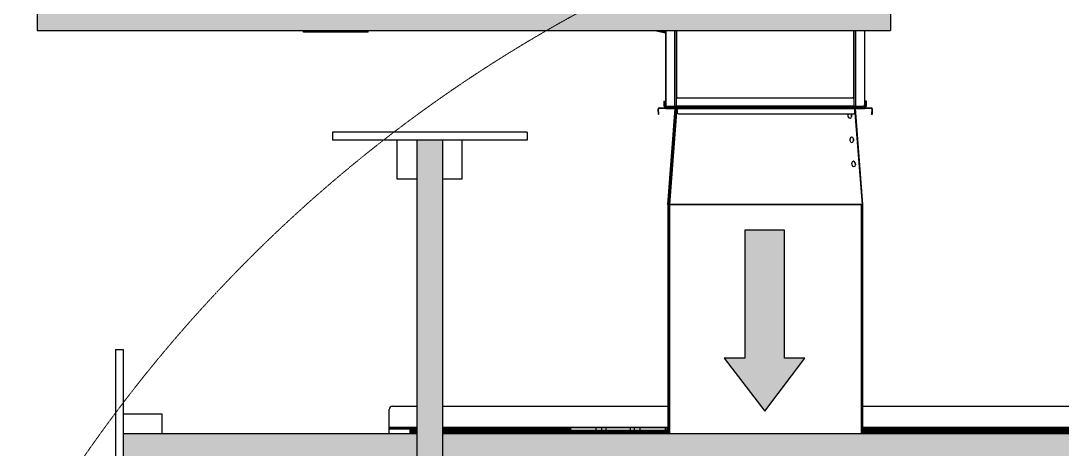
# Model space of a CAD drawing. Header units: millimetres. Extents: x 2822564 to 2991989, y -324396 to -253399.
# Drawn here: x 2861243 to 2862848, y -298900 to -298240 of the extents above; entities that cross this region are included whole.
import ezdxf

# ---------------------------------------------------------------- set-up
doc = ezdxf.new("R2010")
doc.units = ezdxf.units.MM
doc.linetypes.add('12017_XPLAN_GROUND$0$HIDDEN', pattern=[0.375, 0.25, -0.125])
doc.linetypes.add('DASHDOT', pattern=[1, 0.5, -0.25, 0, -0.25])
doc.layers.add('AX', color=1, linetype='DASHDOT')
doc.layers.add('LAF Detail', color=7, linetype='Continuous')
doc.layers.add('KATCHIN', color=253, linetype='12017_XPLAN_GROUND$0$HIDDEN', lineweight=5)

# ---------------------------------------------------------------- blocks, each defined once
blk = doc.blocks.new('Surgery Zone')
at = {"layer": 'KATCHIN', "color": 85, "ltscale": 1.1, "true_color": 0x58ba48}
blk.add_circle((1610637.8, -562746.7, 0), 2200, dxfattribs=at)
blk = doc.blocks.new('LAF')
at = {"ltscale": 10}
h = blk.add_hatch(color=150, dxfattribs=at)
h.dxf.hatch_style = 1
h.paths.add_polyline_path([(-273.8, 804.9), (-273.8, 866.2), (-470.8, 866.2), (-470.8, 897.7), (-552.7, 835.6), (-470.8, 773.4), (-470.8, 804.9)])
h.paths.add_polyline_path([(76.2, 804.9), (76.2, 866.2), (-120.8, 866.2), (-120.8, 897.7), (-202.7, 835.6), (-120.8, 773.4), (-120.8, 804.9)])
h.paths.add_polyline_path([(563, -606.2), (501.8, -606.2), (501.8, -803.2), (470.3, -803.2), (532.4, -885.2), (594.5, -803.2), (563, -803.2)])
h.paths.add_polyline_path([(563, -256.2), (501.8, -256.2), (501.8, -453.2), (470.3, -453.2), (532.4, -535.2), (594.5, -453.2), (563, -453.2)])
h.paths.add_polyline_path([(1174.1, 730.8), (1174.1, 792.1), (977.1, 792.1), (977.1, 823.6), (895.2, 761.4), (977.1, 699.3), (977.1, 730.8)])
h.paths.add_polyline_path([(1611.2, 730.8), (1611.2, 792.1), (1414.2, 792.1), (1414.2, 823.6), (1332.3, 761.4), (1414.2, 699.3), (1414.2, 730.8)])
at = {"layer": 'LAF Detail'}
h = blk.add_hatch(color=1, dxfattribs=at)
h.dxf.hatch_style = 1
h.paths.add_polyline_path([(1750, 1297.5), (-1750, 1297.5), (-1750, 1257.5), (1750, 1257.5)])
h.paths.add_polyline_path([(-1257.5, 1750), (-1297.5, 1750), (-1297.5, 1297.5), (-1257.5, 1297.5)])
h.paths.add_polyline_path([(1297.5, 1750), (1257.5, 1750), (1257.5, 1297.5), (1297.5, 1297.5)])
h.paths.add_polyline_path([(1297.5, -1297.5), (1257.5, -1297.5), (1257.5, -1750), (1297.5, -1750)])
h.paths.add_polyline_path([(1750, -1257.5), (-1750, -1257.5), (-1750, -1297.5), (1750, -1297.5)])
h.paths.add_polyline_path([(-1257.5, -1297.5), (-1297.5, -1297.5), (-1297.5, -1750), (-1257.5, -1750)])
h.paths.add_polyline_path([(2764.7, 1882.3), (2614.7, 1882.3), (2614.7, 1842.3), (2068.7, 1842.3), (2068.7, 1882.3), (1918.7, 1882.3), (1918.7, 567.3), (2068.7, 567.3), (2068.7, 604.8), (2183, 604.8), (2183, 609.8), (2063, 609.8), (2063, 637.3), (2183, 637.3), (2183, 607.3), (2614.7, 607.3), (2614.7, 567.3), (2764.7, 567.3)])
h.paths.add_polyline_path([(1958.7, 1802.3), (2724.7, 1802.3), (2724.7, 913.3), (2183, 913.3), (2183, 883.3), (2063, 883.3), (2063, 913.3), (1958.7, 913.3)], flags=16)
h.paths.add_polyline_path([(1958.9, 1526.8, 1), (1964, 1526.8, 1)], flags=0)
h.paths.add_polyline_path([(1958.9, 1314.6, 1), (1964, 1314.6, 1)], flags=0)
h.paths.add_polyline_path([(2151, 1529.4), (2152, 1529.4, -1), (2152, 1524.2), (2151, 1524.2, -1)], flags=0)
h.paths.add_polyline_path([(2148.9, 1526.8, -1), (2154, 1526.8, -1)], flags=0)
h.paths.add_polyline_path([(2151, 1317.2), (2152, 1317.2, -1), (2152, 1312), (2151, 1312, -1)], flags=0)
h.paths.add_polyline_path([(2154, 1314.6, -1), (2148.9, 1314.6, -1)], flags=0)
h.paths.add_polyline_path([(2000, 1717.6), (2001.5, 1718.9, -1), (2004.9, 1715), (2003.4, 1713.7, -1)], flags=0)
h.paths.add_polyline_path([(2257.9, 1477.7), (2257.9, 1478.7, -1), (2263.1, 1478.7), (2263.1, 1477.7, -1)], flags=0)
h.paths.add_polyline_path([(2257.9, 1363.7, -1), (2263.1, 1363.7), (2263.1, 1362.7, -1), (2257.9, 1362.7)], flags=0)
h.paths.add_polyline_path([(2562.4, 1106.3), (2724.7, 1249.4), (2724.7, 1249.7), (2562.1, 1106.3)], flags=0)
h.paths.add_polyline_path([(2556.8, 1105.2), (2557, 1105.2), (2557.2, 1105.3, 0.093249)], flags=0)
h.paths.add_polyline_path([(2308.7, 1100.3), (2551.5, 1100.3), (2555.3, 1103.7), (2555.3, 1104.3, -0.414214), (2557.3, 1106.3), (2557.3, 1105.2, 0.12943), (2555.3, 1104.3), (2555.3, 1100.4), (2552.5, 1097.8), (2544.7, 1097.8), (2544.7, 1096.6), (2326.7, 1096.6), (2307.7, 1096.6, 0.414214), (2306.5, 1095.3), (2306.5, 1036.7, 0.080761), (2306.5, 1036.3), (2306.5, 1036.3), (2330.5, 914.1), (2357.5, 914.1), (2544.1, 914.1), (2544.1, 913.8), (2544.1, 913.3), (2543.7, 913.3), (2419.6, 913.8), (2366, 913.8), (2357.6, 914.1), (2357.6, 913.3), (2357.5, 913.3), (2357.5, 914.1), (2327.5, 914.1), (2303.5, 1036.3), (1958.7, 1036.3), (1958.7, 1036.9), (2303, 1036.9), (2303, 1096.6), (2326.5, 1096.6), (2326.5, 1097.8), (2308.7, 1097.8)], flags=0)
h.paths.add_polyline_path([(2305.2, 1036.7, 0.09518), (2305.4, 1035.8, 0.113938), (2303.6, 1035.9), (2305.2, 1036.1)], flags=0)
h.paths.add_polyline_path([(2257.9, 1592.7), (2257.9, 1593.7, -1), (2263.1, 1593.7), (2263.1, 1592.7, -1)], flags=0)
h.paths.add_polyline_path([(2058.1, 1768.8), (2059.6, 1770.2, -1), (2063, 1766.3), (2061.5, 1764.9, -1)], flags=0)
h.paths.add_polyline_path([(2263.1, 1248.7), (2263.1, 1247.7, -1), (2257.9, 1247.7), (2257.9, 1248.7, -1)], flags=0)
h.paths.add_polyline_path([(2444, 1411.7, 0.956183), (2444, 1429.7, -0.066402)], flags=0)
h.paths.add_polyline_path([(2426.8, 1429.7), (2427.6, 1429.7, 0.022091), (2426.8, 1429.7, 11.266721), (2426.8, 1411.7), (2427.6, 1411.7, -0.022091), (2426.8, 1411.7, -11.266721)], flags=0)
h.paths.add_polyline_path([(2426.6, 1420.7, -1), (2326.6, 1420.7, -1)], flags=0)
h.paths.add_polyline_path([(2339.5, 1461.4, -1), (2332.5, 1461.4, -1)], flags=0)
h.paths.add_polyline_path([(2338.5, 1461.4, -1), (2333.5, 1461.4, -1)], flags=0)
h.paths.add_polyline_path([(2339.5, 1380, -1), (2332.5, 1380, -1)], flags=0)
h.paths.add_polyline_path([(2338.5, 1380, -1), (2333.5, 1380, -1)], flags=0)
h.paths.add_polyline_path([(2341, 1529.4), (2342, 1529.4, -1), (2342, 1524.2), (2341, 1524.2, -1)], flags=0)
h.paths.add_polyline_path([(2344, 1526.8, -1), (2338.9, 1526.8, -1)], flags=0)
h.paths.add_polyline_path([(2257.9, 1692.7), (2257.9, 1693.7, -1), (2263.1, 1693.7), (2263.1, 1692.7, -1)], flags=0)
h.paths.add_polyline_path([(2341, 1317.2), (2342, 1317.2, -1), (2342, 1312), (2341, 1312, -1)], flags=0)
h.paths.add_polyline_path([(2344, 1314.6, -1), (2338.9, 1314.6, -1)], flags=0)
h.paths.add_polyline_path([(1948.7, 1862.3, -1), (1962.7, 1862.3, -1)], flags=16)
h.paths.add_polyline_path([(2263.1, 1133.7), (2263.1, 1132.7, -1), (2257.9, 1132.7), (2257.9, 1133.7, -1)], flags=0)
h.paths.add_polyline_path([(2420.8, 1461.4, -1), (2413.8, 1461.4, -1)], flags=0)
h.paths.add_polyline_path([(2419.8, 1461.4, -1), (2414.8, 1461.4, -1)], flags=0)
h.paths.add_polyline_path([(2420.8, 1380, -1), (2413.8, 1380, -1)], flags=0)
h.paths.add_polyline_path([(2419.8, 1380, -1), (2414.8, 1380, -1)], flags=0)
h.paths.add_polyline_path([(2257.9, 1792.7), (2257.9, 1793.7, -1), (2263.1, 1793.7), (2263.1, 1792.7, -1)], flags=0)
h.paths.add_polyline_path([(2551.5, 1100.3, 0.016832), (2552, 1099.1), (2552.1, 1099.1), (2551.9, 1099.1), (2551.9, 1099), (2552, 1099, -0.00829)], flags=0)
h.paths.add_polyline_path([(2327.4, 1109.9), (2329.4, 1109.9, -1), (2329.4, 1104.7), (2327.4, 1104.7, -1)], flags=0)
h.paths.add_polyline_path([(2490.2, 1477.7), (2490.2, 1478.7, -1), (2495.4, 1478.7), (2495.4, 1477.7, -1)], flags=0)
h.paths.add_polyline_path([(2490.2, 1363.7, -1), (2495.4, 1363.7), (2495.4, 1362.7, -1), (2490.2, 1362.7)], flags=0)
h.paths.add_polyline_path([(2394, 1109.9), (2396, 1109.9, -1), (2396, 1104.7), (2394, 1104.7, -1)], flags=0)
h.paths.add_polyline_path([(1958.7, 873.3), (2310.7, 873.3), (2310.7, 647.3), (1958.7, 647.3)], flags=16)
h.paths.add_polyline_path([(2490.2, 1592.7), (2490.2, 1593.7, -1), (2495.4, 1593.7), (2495.4, 1592.7, -1)], flags=0)
h.paths.add_polyline_path([(2490.2, 1248.7, -1), (2495.4, 1248.7), (2495.4, 1247.7, -1), (2490.2, 1247.7)], flags=0)
h.paths.add_polyline_path([(2531, 1529.4), (2532, 1529.4, -1), (2532, 1524.2), (2531, 1524.2, -1)], flags=0)
h.paths.add_polyline_path([(2534, 1526.8, -1), (2528.9, 1526.8, -1)], flags=0)
h.paths.add_polyline_path([(2531, 1317.2), (2532, 1317.2, -1), (2532, 1312), (2531, 1312, -1)], flags=0)
h.paths.add_polyline_path([(2534, 1314.6, -1), (2528.9, 1314.6, -1)], flags=0)
h.paths.add_polyline_path([(2490.2, 1692.7), (2490.2, 1693.7, -1), (2495.4, 1693.7), (2495.4, 1692.7, -1)], flags=0)
h.paths.add_polyline_path([(2460.7, 1109.9), (2462.7, 1109.9, -1), (2462.7, 1104.7), (2460.7, 1104.7, -1)], flags=0)
h.paths.add_polyline_path([(2495.4, 1133.7), (2495.4, 1132.7, -1), (2490.2, 1132.7), (2490.2, 1133.7, -1)], flags=0)
h.paths.add_polyline_path([(2490.2, 1792.7), (2490.2, 1793.7, -1), (2495.4, 1793.7), (2495.4, 1792.7, -1)], flags=0)
h.paths.add_polyline_path([(2527.4, 1109.9), (2529.4, 1109.9, -1), (2529.4, 1104.7), (2527.4, 1104.7, -1)], flags=0)
h.paths.add_polyline_path([(2322.7, 860.3), (2350.7, 860.3), (2350.7, 873.3), (2724.7, 873.3), (2724.7, 647.3), (2350.7, 647.3), (2350.7, 660.3), (2322.7, 660.3, -0.414214), (2320.7, 662.3), (2320.7, 858.3, -0.414214)], flags=16)
h.paths.add_polyline_path([(2561.8, 1122.2), (2563.3, 1123.5, -1), (2566.7, 1119.6), (2565.2, 1118.3, -1)], flags=0)
h.paths.add_polyline_path([(2353.8, 820.3), (2353.8, 860.3), (2353.7, 820.3)], flags=0)
h.paths.add_polyline_path([(2578.9, 1095.3, -1), (2573.8, 1095.3, -1)], flags=0)
h.paths.add_polyline_path([(2619.9, 1173.4), (2621.4, 1174.7, -1), (2624.8, 1170.8), (2623.3, 1169.5, -1)], flags=0)
h.paths.add_polyline_path([(2392.3, 858.8), (2392.3, 662.3), (2392.2, 661.9), (2392, 660.7), (2391.5, 660.5), (2391.7, 660.7), (2391.9, 660.9), (2392, 661.2), (2392.2, 661.6), (2392.2, 661.9), (2392.3, 662.3), (2392.3, 858.3), (2392.2, 858.7), (2392, 859.9), (2391.8, 860)], flags=0)
h.paths.add_polyline_path([(2383.4, 818.3), (2383.2, 818.3), (2383.2, 702.3), (2383.2, 701.9), (2383, 700.7), (2382.1, 700.3), (2381.9, 700.3), (2382.2, 700.4), (2382.4, 700.5), (2382.6, 700.7), (2382.8, 700.9), (2383, 701.2), (2383.1, 701.6), (2383.2, 701.9), (2383.2, 702.3), (2383.2, 818.3), (2383.2, 818.7), (2383, 819.9), (2382.8, 820)], flags=0)
h.paths.add_polyline_path([(2623.3, 1770.2), (2624.8, 1768.8, -1), (2621.4, 1764.9), (2619.9, 1766.3, -1)], flags=0)
h.paths.add_polyline_path([(2678, 1224.6), (2679.5, 1225.9, -1), (2682.9, 1222), (2681.4, 1220.7, -1)], flags=0)
h.paths.add_polyline_path([(2721, 1529.4), (2722, 1529.4, -1), (2722, 1524.2), (2721, 1524.2, -1)], flags=0)
h.paths.add_polyline_path([(2724, 1526.8, -1), (2718.9, 1526.8, -1)], flags=0)
h.paths.add_polyline_path([(2721, 1317.2), (2722, 1317.2, -1), (2722, 1312), (2721, 1312, -1)], flags=0)
h.paths.add_polyline_path([(2724, 1314.6, -1), (2718.9, 1314.6, -1)], flags=0)
h.paths.add_polyline_path([(2681.4, 1718.9), (2682.9, 1717.6, -1), (2679.5, 1713.7), (2678, 1715, -1)], flags=0)
h.paths.add_polyline_path([(2665.4, 1096), (2667.3, 1092.8, 0.483498), (2670.4, 1095.3, 0.867202)], flags=0)
h.paths.add_polyline_path([(1962.7, 587.3, -1), (1948.7, 587.3, -1)], flags=16)
h.paths.add_polyline_path([(2537.3, 819.3), (2537.3, 818.3, -1), (2532.1, 818.3), (2532.1, 819.3, -1)], flags=0)
h.paths.add_polyline_path([(2537.3, 818.8, -1), (2532.2, 818.8, -1)], flags=0)
h.paths.add_polyline_path([(2720.7, 1862.3, -1), (2734.7, 1862.3, -1)], flags=16)
h.paths.add_polyline_path([(2537.3, 761.1), (2537.3, 760.1, -1), (2532.1, 760.1), (2532.1, 761.1, -1)], flags=0)
h.paths.add_polyline_path([(2537.3, 760.6, -1), (2532.2, 760.6, -1)], flags=0)
h.paths.add_polyline_path([(2537.3, 702.8), (2537.3, 701.8, -1), (2532.1, 701.8), (2532.1, 702.8, -1)], flags=0)
h.paths.add_polyline_path([(2537.3, 702.3, -1), (2532.2, 702.3, -1)], flags=0)
h.paths.add_polyline_path([(2734.7, 587.3, -1), (2720.7, 587.3, -1)], flags=16)
h.paths.add_polyline_path([(1297.5, 1257.5), (1257.5, 1257.5), (1257.5, -1257.5), (1297.5, -1257.5)])
h.paths.add_polyline_path([(-1257.5, 1257.5), (-1297.5, 1257.5), (-1297.5, -1257.5), (-1257.5, -1257.5)])
at = {"ltscale": 10}
blk.add_lwpolyline([(1611.2, 730.8), (1611.2, 792.1), (1414.2, 792.1), (1414.2, 823.6), (1332.3, 761.4), (1414.2, 699.3), (1414.2, 730.8)], close=True, dxfattribs=at)
at = {"layer": 'LAF Detail', "color": 3, "linetype": 'Continuous', "lineweight": 25}
for p, q in [((2068.7, 1882.3), (1918.7, 1882.3)), ((1918.7, 1882.3), (1918.7, 567.3)), ((1918.2, 1472.3), (1918.2, 1646.4)), ((1918.2, 1646.4), (1918.7, 1646.4)), ((1918.7, 1644.4), (1918.2, 1644.4)), ((1916.2, 1372.3), (1916.2, 1472.3)), ((1916.2, 1472.3), (1918.7, 1472.3)), ((1916.2, 1372.3), (1918.7, 1372.3)), ((1918.2, 1100), (1918.2, 1372.3)), ((1297.5, 1340.1), (1335.1, 1340.1)), ((1305.1, 1340.1), (1305.1, 1297.5)), ((1306.4, 1340.1), (1306.4, 1297.5)), ((1307.5, 1340.1), (1307.5, 1297.5)), ((1340.1, 1335.1), (1340.1, 1297.5)), ((1297.5, 1307.5), (1305.1, 1307.5)), ((1297.5, 1306.4), (1305.1, 1306.4)), ((1297.5, 1305.1), (1305.1, 1305.1)), ((1302.3, 1303.4), (1297.5, 1303.4)), ((1302.3, 1302.4), (1297.5, 1302.4)), ((1297.5, 1301.4), (1301.4, 1301.4)), ((1297.5, 1300.4), (1301.4, 1300.4)), ((1300.4, 1300.2), (1300.4, 1297.5)), ((1301.4, 1300.2), (1300.4, 1300.2)), ((1301.4, 1301.4), (1301.4, 1297.5)), ((1302.3, 1303.4), (1302.3, 1302.4)), ((1303.4, 1302.3), (1302.4, 1302.3)), ((1302.4, 1297.5), (1302.4, 1302.3)), ((1302.8, 1305.1), (1302.8, 1302.3)), ((1303.4, 1297.5), (1303.4, 1302.3)), ((1304, 1305.1), (1304, 1297.5)), ((1297.5, 1299.4), (1299.4, 1299.4)), ((1299.4, 1299.4), (1299.4, 1297.5)), ((1299.5, 1299.5), (1299.7, 1299.6)), ((1297.5, -1257.5), (1297.5, 1257.5)), ((1299.4, 1257.5), (1299.4, 910.6)), ((1300.4, 1257.5), (1300.4, 910.6)), ((1301.4, 910.6), (1301.4, 1257.5)), ((1302.4, 910.6), (1302.4, 1257.5)), ((1303.4, 1062.2), (1303.4, 1257.5)), ((1304, 1257.5), (1304, 1062.2)), ((1305.1, 1257.5), (1305.1, 1062.2)), ((1306.4, 1257.5), (1306.4, 1062.2)), ((1307.5, 1257.5), (1307.5, 910.6)), ((1340.1, 1257.5), (1340.1, 910.6)), ((1918.2, 1102), (1918.7, 1102)), ((1918.7, 1100), (1918.2, 1100)), ((1302.4, 1062.2), (1306.4, 1062.2)), ((1306.4, 1060.4), (1302.4, 1060.4)), ((1306.4, 912.2), (1306.4, 1062.2)), ((1302.4, 1021.1), (1306.4, 1021.1)), ((1302.4, 1012.2), (1306.4, 1012.2)), ((1306.4, 1006.2), (1302.4, 1006.2)), ((1302.4, 968.3), (1306.4, 968.3)), ((1306.4, 962.3), (1302.4, 962.3)), ((1302.4, 953.4), (1306.4, 953.4)), ((1918.7, 930.9), (1915.4, 914.1)), ((1789.3, 925.2), (1797.9, 925.5)), ((1789.3, 924.5), (1789.3, 925.2)), ((1789.3, 924.5), (1797.9, 924.8)), ((1792.3, 925.3), (1792.3, 924.6)), ((1797.9, 924.8), (1797.9, 925.5)), ((1798.7, 924.1), (1799.4, 924.2)), ((1798.7, 924.1), (1799.6, 896.6)), ((1799.4, 924.2), (1800.3, 896.6)), ((1810.1, 916.6), (1802.6, 916.6)), ((1802.6, 915.3), (1802.6, 916.6)), ((1810.1, 915.3), (1802.6, 915.3)), ((1808.1, 915.3), (1808.1, 916.6)), ((1810.1, 916.6), (1810.1, 915.3)), ((1918.7, 924.4), (1916.7, 914.1)), ((1918.7, 915.6), (1918.4, 914.1)), ((1650.6, 910.6), (1297.5, 910.6)), ((1650.6, 909.9), (1297.5, 909.9)), ((1650.5, 909.6), (1297.5, 909.6)), ((1650.7, 908.2), (1297.5, 908.2)), ((1302.4, 914.1), (1306.4, 914.1)), ((1306.4, 912.2), (1302.4, 912.2)), ((1303.4, 910.6), (1303.4, 912.2)), ((1304, 912.2), (1304, 910.6)), ((1305.1, 912.2), (1305.1, 910.6)), ((1306.4, 912.2), (1306.4, 910.6)), ((1650.2, 909.7), (1650.2, 909.9)), ((1650.5, 611.6), (1650.5, 909.6)), ((1650.6, 909.9), (1650.7, 910.6)), ((1650.6, 909.9), (1650.6, 910.6)), ((1650.6, 909.9), (1650.6, 908.2)), ((1650.6, 909.9), (1650.7, 909.9)), ((1650.7, 910.6), (1650.7, 612.3)), ((1650.9, 910.6), (1650.7, 908.2)), ((1650.7, 910.6), (1798.7, 899.2)), ((1799.5, 896.7), (1650.7, 908.2)), ((1650.8, 909.9), (1798.6, 898.5)), ((1650.8, 909.5), (1650.9, 909.9)), ((1650.8, 909.5), (1799.5, 898.1)), ((1798.3, 898.5), (1798.3, 899.2)), ((1798.7, 899.2), (1798.6, 898.5)), ((1798.8, 913.8), (1799, 913.8)), ((1798.8, 913.8), (1798.8, 900.3)), ((1799.1, 911.8), (1798.8, 911.8)), ((1798.8, 900.3), (1799.4, 900.3)), ((1799.7, 913.8), (1800.1, 913.8)), ((1800.1, 911.8), (1799.8, 911.8)), ((1800.1, 901.6), (1800.1, 914.1)), ((1918.7, 914.1), (1800.1, 914.1)), ((1802.3, 901.6), (1800.1, 901.6)), ((1800.3, 899.1), (1802.3, 899.1)), ((1800.3, 622.1), (1800.3, 899.1)), ((1801.6, 899.1), (1801.6, 897.1)), ((1801.7, 897.8), (1801.7, 899.1)), ((1802.3, 911.8), (1802.3, 897.8)), ((1918.7, 900.3), (1802.3, 900.3)), ((1918.7, 913.8), (1804.3, 913.8)), ((1790.2, 893.3), (1790.2, 625.4)), ((1800.2, 896.3), (1793.2, 896.3)), ((1798.3, 896.7), (1798.3, 896.3)), ((1799.5, 896.7), (1798.3, 896.7)), ((1798.6, 898.2), (1798.6, 898.5)), ((1798.6, 896.3), (1798.6, 896.7)), ((1798.8, 896.3), (1798.8, 622.4)), ((1799.6, 896.6), (1800.3, 896.6)), ((1800.2, 898.1), (1800.3, 898)), ((1800.2, 897.1), (1813.3, 897.1)), ((1800.2, 896.6), (1800.2, 622.4)), ((1800.2, 896.3), (1800.2, 622.4)), ((1800.2, 878.5), (1800.2, 883.4)), ((1800.2, 883.4), (1800.2, 878.5)), ((1800.2, 883.4), (1800.2, 883.4)), ((1918.7, 897.8), (1801.6, 897.8)), ((1802.6, 897.4), (1802.6, 897.1)), ((1802.8, 897.1), (1802.8, 624)), ((1814.7, 896.6), (1918.7, 896.6)), ((1815.3, 895.1), (1815.3, 626)), ((1800.2, 878.5), (1800.2, 878.5)), ((1800.2, 797.4), (1800.2, 802.3)), ((1800.2, 802.3), (1800.2, 797.4)), ((1800.2, 802.3), (1800.2, 802.3)), ((1800.2, 797.4), (1800.2, 797.4)), ((1800.2, 716.4), (1800.2, 721.3)), ((1800.2, 721.3), (1800.2, 716.4)), ((1800.2, 721.3), (1800.2, 721.3)), ((1800.2, 716.4), (1800.2, 716.4)), ((1711.5, 626.8), (1714.5, 627.1)), ((1748.7, 629.7), (1751.7, 629.9)), ((1785.8, 632.6), (1788.8, 632.8)), ((1785.9, 627.4), (1786.1, 627.4)), ((1789, 627.6), (1786, 627.4)), ((1786.2, 627.4), (1786, 627.4)), ((1786.1, 627.4), (1786, 627.4)), ((1786.1, 627.4), (1789.1, 627.6)), ((1789.2, 627.6), (1786.2, 627.4)), ((1789.1, 627.6), (1786.2, 627.4)), ((1786.2, 627.4), (1786.2, 627.4)), ((1789.1, 627.6), (1789, 627.6)), ((1789.1, 627.6), (1789.4, 627.6)), ((1789.2, 627.6), (1789.1, 627.6)), ((1800.2, 635.4), (1800.2, 640.3)), ((1800.2, 640.3), (1800.2, 635.4)), ((1800.2, 640.3), (1800.2, 640.3)), ((1800.2, 635.4), (1800.2, 635.4)), ((1297.5, 612), (1650.2, 612)), ((1650.6, 610.6), (1297.5, 610.6)), ((1299.4, 610.6), (1299.4, -302.6)), ((1300.4, 610.6), (1300.4, -302.6)), ((1301.4, 610.6), (1301.4, -302.6)), ((1302.4, -303.6), (1302.4, 610.6)), ((1303.4, 62.2), (1303.4, 610.6)), ((1304, 610.6), (1304, 62.2)), ((1305.1, 610.6), (1305.1, 62.2)), ((1306.4, 610.6), (1306.4, 62.2)), ((1307.5, 610.6), (1307.5, -1257.5)), ((1340.1, 610.6), (1340.1, -1257.5)), ((1650.2, 612.3), (1650.5, 612.3)), ((1650.2, 612), (1650.2, 612.3)), ((1650.2, 612.3), (1650.5, 612.3)), ((1650.2, 610.9), (1650.2, 611.4)), ((1650.6, 611.3), (1650.2, 611.3)), ((1650.6, 611.3), (1650.6, 612.3)), ((1650.6, 611.3), (1650.6, 610.6)), ((1650.8, 611.3), (1650.6, 611.3)), ((1650.6, 611.3), (1650.7, 610.6)), ((1798.7, 622), (1650.7, 610.6)), ((1650.7, 612.3), (1650.9, 612.3)), ((1650.8, 611.3), (1650.7, 612.3)), ((1650.7, 611.7), (1650.8, 611.7)), ((1650.7, 611.6), (1650.8, 611.6)), ((1650.7, 611.3), (1650.8, 611.3)), ((1650.8, 612.3), (1650.9, 610.9)), ((1650.8, 611.3), (1650.8, 611.6)), ((1650.8, 610.6), (1650.8, 611.3)), ((1650.9, 610.9), (1798.3, 622.3)), ((1650.9, 612.3), (1650.9, 610.9)), ((1650.9, 610.9), (1650.9, 610.9)), ((1711.6, 621.6), (1711.8, 621.7)), ((1711.8, 621.7), (1711.6, 621.6)), ((1714.7, 621.9), (1711.7, 621.7)), ((1711.8, 621.7), (1711.7, 621.7)), ((1711.8, 621.7), (1714.7, 621.9)), ((1714.8, 621.9), (1711.8, 621.7)), ((1711.9, 621.7), (1711.8, 621.7)), ((1714.9, 621.9), (1711.9, 621.7)), ((1714.7, 621.9), (1715, 621.9)), ((1714.7, 621.9), (1714.7, 621.9)), ((1714.9, 621.9), (1714.8, 621.9)), ((1748.8, 624.5), (1748.9, 624.5)), ((1749, 624.5), (1748.8, 624.5)), ((1748.9, 624.5), (1751.9, 624.7)), ((1751.8, 624.7), (1748.9, 624.5)), ((1748.9, 624.5), (1748.9, 624.5)), ((1752, 624.7), (1749, 624.5)), ((1749.1, 624.5), (1749, 624.5)), ((1752, 624.7), (1749.1, 624.5)), ((1751.9, 624.7), (1751.8, 624.7)), ((1751.9, 624.7), (1752.2, 624.8)), ((1752, 624.7), (1752, 624.7)), ((1793.2, 622.4), (1800.2, 622.4)), ((1798.1, 622.3), (1798.1, 621.9)), ((1798.3, 622.4), (1798.3, 622.3)), ((1798.3, 622.3), (1798.3, 621.9)), ((1798.3, 622.3), (1798.3, 621.9)), ((1798.7, 622), (1798.7, 622.4)), ((1799.5, 622.1), (1798.7, 597)), ((1798.8, 620.8), (1798.8, 607.3)), ((1800.3, 624.6), (1799.4, 597)), ((1799.5, 622.1), (1800.2, 622.1)), ((1800.1, 619.6), (1800.1, 607.1)), ((1800.1, 619.6), (1802.3, 619.6)), ((1800.2, 624.6), (1800.3, 624.6)), ((1813.3, 624), (1800.2, 624)), ((1800.3, 623.1), (1800.2, 623.1)), ((1800.3, 622.1), (1802.3, 622.1)), ((1801.6, 622.1), (1801.6, 624)), ((1801.6, 623.3), (1918.7, 623.3)), ((1801.7, 623.3), (1801.7, 622.1)), ((1802.3, 623.3), (1802.3, 609.3)), ((1802.3, 620.8), (1918.7, 620.8)), ((1802.6, 623.8), (1802.6, 624)), ((1918.7, 624.6), (1814.7, 624.6)), ((1789.3, 595.9), (1789.3, 596.6)), ((1797.9, 596.3), (1789.3, 596.6)), ((1797.9, 595.6), (1789.3, 595.9)), ((1792.3, 596.5), (1792.3, 595.8)), ((1797.9, 596.3), (1797.9, 595.6)), ((1798.7, 597), (1799.4, 597)), ((1798.8, 609.3), (1799.1, 609.3)), ((1799, 607.3), (1798.8, 607.3)), ((1800.1, 607.3), (1799.7, 607.3)), ((1799.8, 609.3), (1800.1, 609.3)), ((1800.1, 607.1), (1918.7, 607.1)), ((1802.6, 605.8), (1810.1, 605.8)), ((1802.6, 605.8), (1802.6, 604.6)), ((1802.6, 604.6), (1810.1, 604.6)), ((1804.3, 607.3), (1918.7, 607.3)), ((1810.1, 604.6), (1810.1, 605.8)), ((2068.7, 567.3), (1918.7, 567.3))]:
    blk.add_line(p, q, dxfattribs=at)
at = {"layer": 'LAF Detail', "color": 1, "linetype": 'Continuous', "lineweight": 25}
for p, q in [((1427.5, 1762), (1127.5, 1762)), ((1427.5, 1750), (1127.5, 1750)), ((1327.5, 1690), (1327.5, 1750)), ((1427.5, 1762), (1427.5, 1750)), ((1297.5, 1690), (1327.5, 1690)), ((1762, 1427.5), (1750, 1427.5)), ((1750, 1127.5), (1750, 1427.5)), ((1762, 1127.5), (1762, 1427.5)), ((1690, 1297.5), (1690, 1327.5)), ((1690, 1327.5), (1750, 1327.5)), ((1690, 1227.5), (1690, 1257.5)), ((1690, 1227.5), (1750, 1227.5)), ((1762, 1127.5), (1750, 1127.5))]:
    blk.add_line(p, q, dxfattribs=at)
at = {"layer": 'LAF Detail', "color": 7, "linetype": 'Continuous', "lineweight": 25}
for p, q in [((1297.5, 1297.5), (1297.5, 1750)), ((1750, 1297.5), (-1750, 1297.5)), ((-1750, 1257.5), (1750, 1257.5))]:
    blk.add_line(p, q, dxfattribs=at)
at = {"layer": 'LAF Detail', "color": 3, "linetype": 'Continuous', "lineweight": 25, "flags": 128}
for points in [[(1300.3, 1300), (1300, 1299.8), (1299.4, 1299.4)], [(1301.4, 1300.4), (1300.7, 1300.2), (1300.6, 1300.2)], [(1650.9, 909.8), (1651.7, 909.6), (1651.9, 909.5)], [(1797.9, 898.2), (1797.9, 898.4), (1797.9, 898.5)], [(1800.2, 883.4), (1800.2, 884.3), (1800.2, 885.2), (1800.2, 885.7), (1800.2, 885.9), (1800.2, 885.7), (1800.2, 885.2), (1800.2, 884.3), (1800.2, 883.4)], [(1800.2, 878.5), (1800.2, 877.5), (1800.2, 876.7), (1800.2, 876.1), (1800.2, 875.9), (1800.2, 876.1), (1800.2, 876.7), (1800.2, 877.5), (1800.2, 878.5)], [(1800.2, 802.3), (1800.2, 803.3), (1800.2, 804.1), (1800.2, 804.7), (1800.2, 804.9), (1800.2, 804.7), (1800.2, 804.1), (1800.2, 803.3), (1800.2, 802.3)], [(1800.2, 797.4), (1800.2, 796.5), (1800.2, 795.6), (1800.2, 795.1), (1800.2, 794.9), (1800.2, 795.1), (1800.2, 795.6), (1800.2, 796.5), (1800.2, 797.4)], [(1800.2, 721.3), (1800.2, 722.3), (1800.2, 723.1), (1800.2, 723.7), (1800.2, 723.9), (1800.2, 723.7), (1800.2, 723.1), (1800.2, 722.3), (1800.2, 721.3)], [(1800.2, 716.4), (1800.2, 715.4), (1800.2, 714.6), (1800.2, 714), (1800.2, 713.9), (1800.2, 714), (1800.2, 714.6), (1800.2, 715.4), (1800.2, 716.4)], [(1800.2, 640.3), (1800.2, 641.3), (1800.2, 642.1), (1800.2, 642.6), (1800.2, 642.8), (1800.2, 642.6), (1800.2, 642.1), (1800.2, 641.3), (1800.2, 640.3)], [(1715.5, 626.9), (1715.4, 626.9), (1714.6, 627.1)], [(1752.6, 629.8), (1752.5, 629.8), (1751.7, 629.9)], [(1789.8, 632.6), (1789.7, 632.7), (1788.9, 632.8)], [(1800.2, 635.4), (1800.2, 634.4), (1800.2, 633.6), (1800.2, 633), (1800.2, 632.8), (1800.2, 633), (1800.2, 633.6), (1800.2, 634.4), (1800.2, 635.4)], [(1650.7, 610.6), (1651.4, 610.8), (1651.7, 611)], [(1799.9, 622.1), (1799.7, 622.3), (1799.5, 622.4)]]:
    blk.add_lwpolyline(points, dxfattribs=at)
at = {"layer": 'LAF Detail', "color": 3, "linetype": 'Continuous', "lineweight": 25}
for centre, radius, start, end in [((1335.1, 1335.1), 5, 0, 90), ((1298.9, 1300.9), 1.61, 285.2821, 332.0375), ((1302.8, 1300.1), 2.31, 102.7668, 147.1902), ((1300.7, 1303), 1.84, 292.3931, 337.6069), ((1920.7, 1100.6), 2.5, 192.5421, 216.8699), ((1798, 924.1), 1.4, 1.853, 91.853), ((1798, 924.1), 0.7, 1.853, 91.853), ((1802.6, 914.1), 2.5, 90, 180), ((1802.6, 914.1), 1.25, 90, 180), ((1649.5, 909.7), 0.757, 351.2727, 14.141), ((1650.6, 908.5), 0.351, 85.2868, 97.7401), ((1650.6, 909.2), 1.4, 85.603, 90), ((1650.6, 909.2), 0.7, 85.603, 90), ((1798.7, 899.9), 1.4, 265.603, 301.853), ((1798.7, 899.9), 0.7, 265.603, 1.853), ((1801.3, 900.3), 2.5, 180, 204.9747), ((1804.5, 903.4), 4.74, 202.3303, 242.6565), ((1801.3, 900.3), 1.25, 196.5815, 270), ((1804.3, 911.8), 2, 90, 180), ((1793.2, 893.3), 3, 90, 180), ((1797.1, 898.3), 0.713, 354.1756, 19.9577), ((1801.7, 897), 1.01, 5.2077, 51.9977), ((1813.3, 895.1), 2, 0, 90), ((1711.7, 624.2), 2.6, 94.6022, 274.088), ((1714.7, 624.5), 2.6, 274.6022, 94.088), ((1714.6, 624.5), 2.6, 274.6239, 89.7037), ((1748.9, 627.1), 2.6, 94.6022, 274.088), ((1751.8, 627.3), 2.6, 274.6022, 94.088), ((1751.8, 627.3), 2.6, 274.6163, 89.7114), ((1786.1, 630), 2.6, 94.6022, 274.088), ((1789, 630.2), 2.57, 63.3509, 94.3902), ((1788.9, 630.2), 2.57, 61.4433, 89.972), ((1788.9, 630.2), 2.57, 274.4068, 298.5537), ((1789, 630.2), 2.57, 274.4057, 296.6417), ((1813.3, 626), 2, 270, 0), ((1641.1, 611.2), 9.13, 356.3433, 5.1409), ((1644.7, 611.3), 5.59, 0.8755, 6.644), ((1650.6, 613.7), 1.4, 266.1252, 272.3611), ((1650.6, 612.7), 0.351, 262.2599, 274.7132), ((1650.6, 612), 0.7, 270, 274.397), ((1650.6, 612), 1.4, 270, 274.397), ((1793.2, 625.4), 3, 180, 270), ((1797.3, 622.2), 0.578, 330.1482, 6.364), ((1798.7, 621.3), 0.7, 358.147, 94.397), ((1801.3, 620.8), 2.5, 155.0238, 180), ((1801.3, 620.8), 1.25, 90, 163.4185), ((1804.4, 617.8), 4.68, 117.0753, 157.9765), ((1801.7, 624.1), 1.01, 308.0023, 354.7923), ((1798, 597), 1.4, 268.147, 358.147), ((1798, 597), 0.7, 268.147, 358.147), ((1802.6, 607.1), 2.5, 180, 270), ((1802.6, 607.1), 1.25, 180, 270), ((1804.3, 609.3), 2, 180, 270)]:
    blk.add_arc(centre, radius, start, end, dxfattribs=at)

msp = doc.modelspace()

# ---------------------------------------------------------------- block references
at = {"layer": 'AX'}
msp.add_blockref('Surgery Zone', (1252513.2, 262584.5, 0), dxfattribs=at)

# ---------------------------------------------------------------- next in the draw order: block references
at = {"color": 1, "rotation": 89.99999999999999}
msp.add_blockref('LAF', (2863151, -300173.9, 0), dxfattribs=at)

doc.saveas('drawing.dxf')
